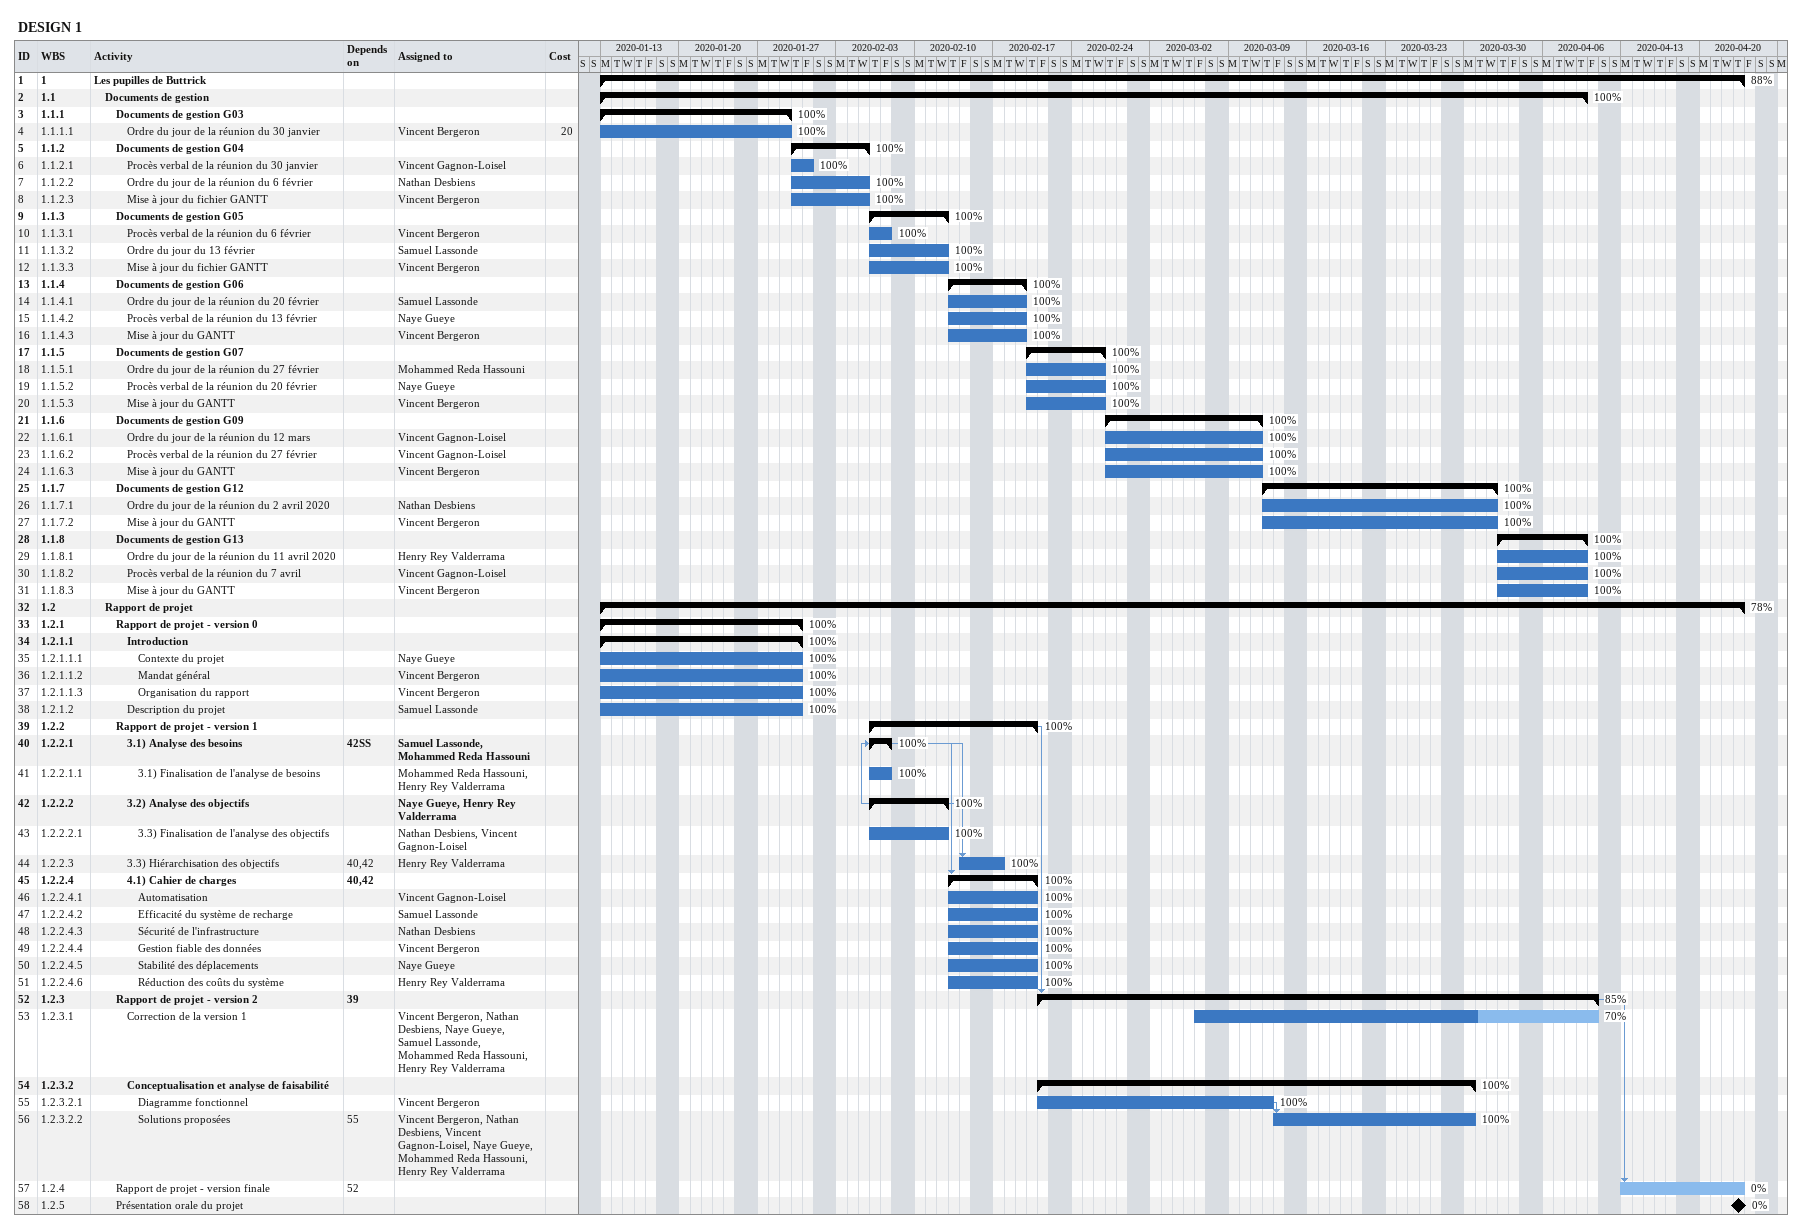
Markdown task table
DESIGN 1

| ID | WBS | Task | Start | Finish | Predecessors | Resources | % complete | Cost |
|---|---|---|---|---|---|---|---|---|
| 1 | 1 | **Les pupilles de Buttrick** | 2020-01-13 | 2020-04-23 |  |  | 88 |  |
| 2 | 1.1 | **Documents de gestion** | 2020-01-13 | 2020-04-09 |  |  | 100 |  |
| 3 | 1.1.1 | **Documents de gestion G03** | 2020-01-13 | 2020-01-29 |  |  | 100 |  |
| 4 | 1.1.1.1 | Ordre du jour de la réunion du 30 janvier | 2020-01-13 | 2020-01-29 |  | Vincent Bergeron | 100 | 20 |
| 5 | 1.1.2 | **Documents de gestion G04** | 2020-01-30 | 2020-02-05 |  |  | 100 |  |
| 6 | 1.1.2.1 | Procès verbal de la réunion du 30 janvier | 2020-01-30 | 2020-01-31 |  | Vincent Gagnon-Loisel | 100 |  |
| 7 | 1.1.2.2 | Ordre du jour de la réunion du 6 février | 2020-01-30 | 2020-02-05 |  | Nathan Desbiens | 100 |  |
| 8 | 1.1.2.3 | Mise à jour du fichier GANTT | 2020-01-30 | 2020-02-05 |  | Vincent Bergeron | 100 |  |
| 9 | 1.1.3 | **Documents de gestion G05** | 2020-02-06 | 2020-02-12 |  |  | 100 |  |
| 10 | 1.1.3.1 | Procès verbal de la réunion du 6 février | 2020-02-06 | 2020-02-07 |  | Vincent Bergeron | 100 |  |
| 11 | 1.1.3.2 | Ordre du jour du 13 février | 2020-02-06 | 2020-02-12 |  | Samuel Lassonde | 100 |  |
| 12 | 1.1.3.3 | Mise à jour du fichier GANTT | 2020-02-06 | 2020-02-12 |  | Vincent Bergeron | 100 |  |
| 13 | 1.1.4 | **Documents de gestion G06** | 2020-02-13 | 2020-02-19 |  |  | 100 |  |
| 14 | 1.1.4.1 | Ordre du jour de la réunion du 20 février | 2020-02-13 | 2020-02-19 |  | Samuel Lassonde | 100 |  |
| 15 | 1.1.4.2 | Procès verbal de la réunion du 13 février | 2020-02-13 | 2020-02-19 |  | Naye Gueye | 100 |  |
| 16 | 1.1.4.3 | Mise à jour du GANTT | 2020-02-13 | 2020-02-19 |  | Vincent Bergeron | 100 |  |
| 17 | 1.1.5 | **Documents de gestion G07** | 2020-02-20 | 2020-02-26 |  |  | 100 |  |
| 18 | 1.1.5.1 | Ordre du jour de la réunion du 27 février | 2020-02-20 | 2020-02-26 |  | Mohammed Reda Hassouni | 100 |  |
| 19 | 1.1.5.2 | Procès verbal de la réunion du 20 février | 2020-02-20 | 2020-02-26 |  | Naye Gueye | 100 |  |
| 20 | 1.1.5.3 | Mise à jour du GANTT | 2020-02-20 | 2020-02-26 |  | Vincent Bergeron | 100 |  |
| 21 | 1.1.6 | **Documents de gestion G09** | 2020-02-27 | 2020-03-11 |  |  | 100 |  |
| 22 | 1.1.6.1 | Ordre du jour de la réunion du 12 mars | 2020-02-27 | 2020-03-11 |  | Vincent Gagnon-Loisel | 100 |  |
| 23 | 1.1.6.2 | Procès verbal de la réunion du 27 février | 2020-02-27 | 2020-03-11 |  | Vincent Gagnon-Loisel | 100 |  |
| 24 | 1.1.6.3 | Mise à jour du GANTT | 2020-02-27 | 2020-03-11 |  | Vincent Bergeron | 100 |  |
| 25 | 1.1.7 | **Documents de gestion G12** | 2020-03-12 | 2020-04-01 |  |  | 100 |  |
| 26 | 1.1.7.1 | Ordre du jour de la réunion du 2 avril 2020 | 2020-03-12 | 2020-04-01 |  | Nathan Desbiens | 100 |  |
| 27 | 1.1.7.2 | Mise à jour du GANTT | 2020-03-12 | 2020-04-01 |  | Vincent Bergeron | 100 |  |
| 28 | 1.1.8 | **Documents de gestion G13** | 2020-04-02 | 2020-04-09 |  |  | 100 |  |
| 29 | 1.1.8.1 | Ordre du jour de la réunion du 11 avril 2020 | 2020-04-02 | 2020-04-09 |  | Henry Rey Valderrama | 100 |  |
| 30 | 1.1.8.2 | Procès verbal de la réunion du 7 avril | 2020-04-02 | 2020-04-09 |  | Vincent Gagnon-Loisel | 100 |  |
| 31 | 1.1.8.3 | Mise à jour du GANTT | 2020-04-02 | 2020-04-09 |  | Vincent Bergeron | 100 |  |
| 32 | 1.2 | **Rapport de projet** | 2020-01-13 | 2020-04-23 |  |  | 78 |  |
| 33 | 1.2.1 | **Rapport de projet - version 0** | 2020-01-13 | 2020-01-30 |  |  | 100 |  |
| 34 | 1.2.1.1 | **Introduction** | 2020-01-13 | 2020-01-30 |  |  | 100 |  |
| 35 | 1.2.1.1.1 | Contexte du projet | 2020-01-13 | 2020-01-30 |  | Naye Gueye | 100 |  |
| 36 | 1.2.1.1.2 | Mandat général | 2020-01-13 | 2020-01-30 |  | Vincent Bergeron | 100 |  |
| 37 | 1.2.1.1.3 | Organisation du rapport | 2020-01-13 | 2020-01-30 |  | Vincent Bergeron | 100 |  |
| 38 | 1.2.1.2 | Description du projet | 2020-01-13 | 2020-01-30 |  | Samuel Lassonde | 100 |  |
| 39 | 1.2.2 | **Rapport de projet - version 1** | 2020-02-06 | 2020-02-20 |  |  | 100 |  |
| 40 | 1.2.2.1 | **3.1) Analyse des besoins** | 2020-02-06 | 2020-02-07 | 42SS | Samuel Lassonde, Mohammed Reda Hassouni | 100 |  |
| 41 | 1.2.2.1.1 | 3.1) Finalisation de l'analyse de besoins | 2020-02-06 | 2020-02-07 |  | Mohammed Reda Hassouni, Henry Rey Valderrama | 100 |  |
| 42 | 1.2.2.2 | **3.2) Analyse des objectifs** | 2020-02-06 | 2020-02-12 |  | Naye Gueye, Henry Rey Valderrama | 100 |  |
| 43 | 1.2.2.2.1 | 3.3) Finalisation de l'analyse des objectifs | 2020-02-06 | 2020-02-12 |  | Nathan Desbiens, Vincent Gagnon-Loisel | 100 |  |
| 44 | 1.2.2.3 | 3.3) Hiérarchisation des objectifs | 2020-02-14 | 2020-02-17 | 40, 42 | Henry Rey Valderrama | 100 |  |
| 45 | 1.2.2.4 | **4.1) Cahier de charges** | 2020-02-13 | 2020-02-20 | 40, 42 |  | 100 |  |
| 46 | 1.2.2.4.1 | Automatisation | 2020-02-13 | 2020-02-20 |  | Vincent Gagnon-Loisel | 100 |  |
| 47 | 1.2.2.4.2 | Efficacité du système de recharge | 2020-02-13 | 2020-02-20 |  | Samuel Lassonde | 100 |  |
| 48 | 1.2.2.4.3 | Sécurité de l'infrastructure | 2020-02-13 | 2020-02-20 |  | Nathan Desbiens | 100 |  |
| 49 | 1.2.2.4.4 | Gestion fiable des données | 2020-02-13 | 2020-02-20 |  | Vincent Bergeron | 100 |  |
| 50 | 1.2.2.4.5 | Stabilité des déplacements | 2020-02-13 | 2020-02-20 |  | Naye Gueye | 100 |  |
| 51 | 1.2.2.4.6 | Réduction des coûts du système | 2020-02-13 | 2020-02-20 |  | Henry Rey Valderrama | 100 |  |
| 52 | 1.2.3 | **Rapport de projet - version 2** | 2020-02-21 | 2020-04-10 | 39 |  | 85 |  |
| 53 | 1.2.3.1 | Correction de la version 1 | 2020-03-06 | 2020-04-10 |  | Vincent Bergeron, Nathan Desbiens, Naye Gueye, Samuel Lassonde, Mohammed Reda Hassouni, Henry Rey Valderrama | 70 |  |
| 54 | 1.2.3.2 | **Conceptualisation et analyse de faisabilité** | 2020-02-21 | 2020-03-30 |  |  | 100 |  |
| 55 | 1.2.3.2.1 | Diagramme fonctionnel | 2020-02-21 | 2020-03-12 |  | Vincent Bergeron | 100 |  |
| 56 | 1.2.3.2.2 | Solutions proposées | 2020-03-13 | 2020-03-30 | 55 | Vincent Bergeron, Nathan Desbiens, Vincent Gagnon-Loisel, Naye Gueye, Mohammed Reda Hassouni, Henry Rey Valderrama | 100 |  |
| 57 | 1.2.4 | Rapport de projet - version finale | 2020-04-13 | 2020-04-23 | 52 |  | 0 |  |
| 58 | 1.2.5 | Présentation orale du projet (milestone) | 2020-04-23 | 2020-04-23 |  |  | 0 |  |
